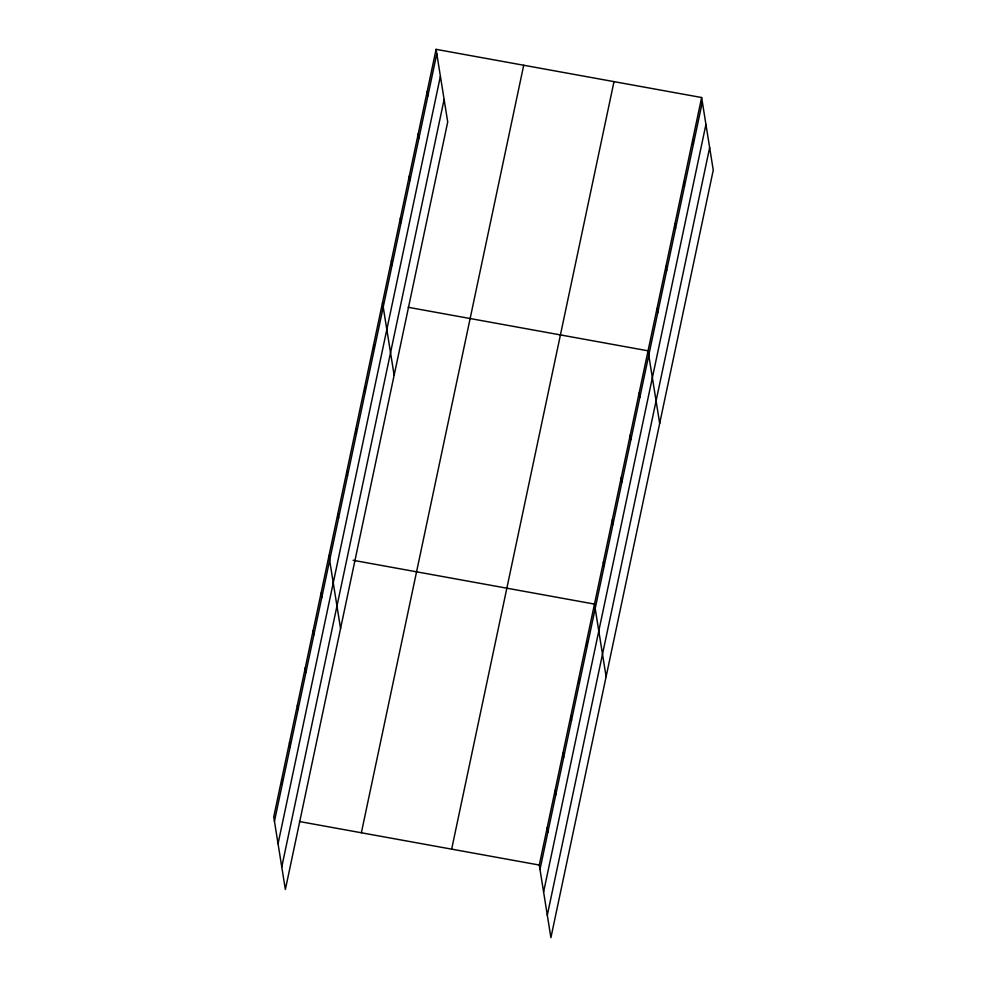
<?xml version="1.0" encoding="UTF-8"?>
<svg xmlns="http://www.w3.org/2000/svg" width="987" height="987" viewBox="0 0 987 987"><rect width="100%" height="100%" fill="white"/><g stroke="black" fill="none" stroke-linecap="round" stroke-linejoin="round"><path stroke-width="1.48" d="M436.094 49.35L273.744 816.866L285.366 889.472L447.716 121.956L436.094 49.35L701.634 97.528L713.256 170.134L550.906 937.65L539.284 865.044L701.634 97.528M274.448 821.27L436.797 53.754M278.05 843.774L440.399 76.258M281.764 866.968L444.113 99.453M361.365 832.769L523.715 65.253M451.651 849.141L614 81.637M539.988 869.448L702.337 101.945M543.59 891.964L705.939 124.448M547.304 915.146L709.653 147.631M408.199 307.29L648.052 350.817L659.686 423.411M353.112 560.295L594.482 604.093L606.104 676.7M299.419 821.529L539.284 865.044M692.701 139.747L693.405 144.151M683.769 181.953L684.484 186.37M674.849 224.172L675.552 228.577M665.917 266.391L666.62 270.796M656.984 308.598L657.687 313.002M639.132 393.023L639.835 397.428M630.199 435.242L630.903 439.647M621.267 477.449L621.97 481.866M612.335 519.668L613.038 524.072M603.415 561.874L604.118 566.291M586.599 641.365L587.302 645.782M578.703 678.649L579.418 683.053M570.819 715.933L571.522 720.337M562.935 753.204L563.639 757.621M555.052 790.488L555.755 794.893M547.168 827.772L547.871 832.177M427.161 91.569L427.864 95.973M418.229 133.776L418.944 138.18M409.309 175.994L410.012 180.399M400.377 218.201L401.08 222.606M391.444 260.42L392.147 264.824M382.512 302.627L394.146 375.233M373.579 344.845L374.295 349.25M364.659 387.052L365.363 391.469M355.727 429.271L356.43 433.675M346.795 471.478L347.498 475.894M337.862 513.696L338.578 518.101M328.942 555.903L340.564 628.509M321.059 593.187L321.762 597.591M313.163 630.471L313.878 634.875M305.279 667.743L305.982 672.159M297.395 705.026L298.099 709.431M289.512 742.31L290.215 746.715M281.628 779.582L282.331 783.986"/></g></svg>
